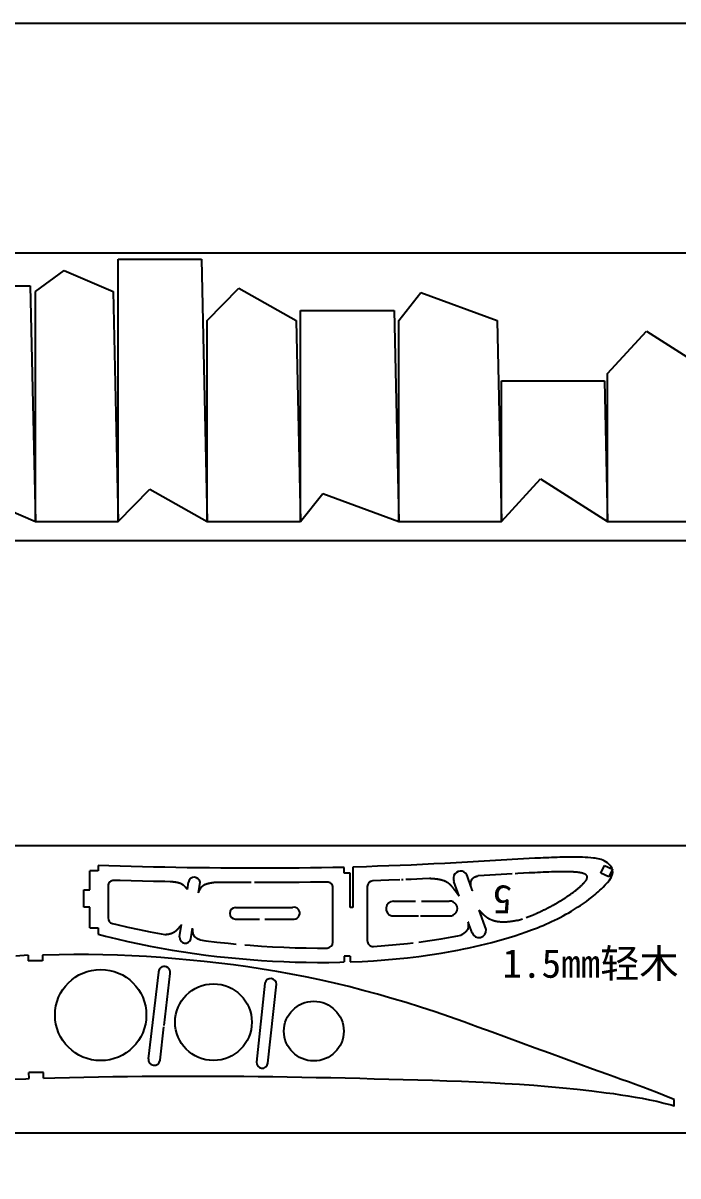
# Model space of a CAD drawing. Header units: inches. Extents: x 2105 to 3676, y -593 to 929.
# Drawn here: x 2923.9 to 3151.8, y 527.5 to 929 of the extents above; entities that cross this region are included whole.
import ezdxf

# ---------------------------------------------------------------- set-up
doc = ezdxf.new("R2010")
doc.units = ezdxf.units.IN
doc.header["$MEASUREMENT"] = 0
doc.layers.add('7', color=7, linetype='Continuous')
doc.layers.add('LAYER01', color=7, linetype='Continuous')
doc.styles.get("Standard").update_dxf_attribs({"font": 'arial.ttf'})
doc.styles.add('样式_4', font='txt', dxfattribs={"height": 10})

msp = doc.modelspace()

# ---------------------------------------------------------------- linework, layer by layer
at = {"color": 7}
for p, q in [((3173.94, 848.88), (2173.97, 848.88)), ((2173.94, 748.88), (3173.94, 748.88)), ((3160.59, 642.51), (2160.62, 642.51)), ((2950.1, 635.64), (2950.1, 633.74)), ((3035.71, 632.99), (3035.71, 634.99)), ((3038.71, 635.03), (3038.71, 621.03)), ((3125.02, 632.95), (3126.32, 635.66)), ((3126.32, 635.66), (3129.02, 634.36)), ((2947.1, 627.12), (2947.1, 633.74)), ((2950.1, 633.74), (2947.1, 633.74)), ((3037.71, 632.99), (3035.71, 632.99)), ((3037.71, 621.03), (3037.71, 632.99)), ((3079.89, 628.1), (3078.59, 631.79)), ((3127.73, 631.66), (3125.02, 632.95)), ((3129.02, 634.36), (3127.73, 631.66)), ((2945.1, 621.12), (2945.1, 627.12)), ((2945.1, 627.12), (2947.1, 627.12)), ((2981.09, 627.34), (2981.5, 629.88)), ((2984.92, 626.08), (2985.53, 629.82)), ((3075.71, 624.93), (3073.88, 630.13)), ((3052.8, 623.22), (3060.55, 623.22)), ((3062.53, 623.22), (3072.27, 623.23)), ((2947.1, 621.12), (2945.1, 621.12)), ((2947.1, 613.95), (2947.1, 621.12)), ((2997.8, 621.04), (3017.66, 621.06)), ((3038.71, 621.03), (3037.71, 621.03)), ((3085.08, 613.36), (3082.71, 620.09)), ((2978.38, 610.75), (2979.08, 615.05)), ((2997.85, 616.95), (3006.25, 616.96)), ((3008.06, 616.96), (3018.27, 616.97)), ((3052.25, 618.09), (3061.58, 618.1)), ((3062.26, 618.1), (3072.28, 618.11)), ((3080.19, 612.21), (3078.87, 615.96)), ((2947.1, 613.95), (2950.1, 613.95)), ((2950.1, 613.95), (2950.1, 611.69)), ((2982.32, 610.16), (2982.93, 613.86)), ((2930.7, 602.43), (2925.7, 602.4)), ((3037.71, 604.04), (3035.71, 604.04)), ((3035.71, 604.04), (3035.71, 602.04)), ((3037.71, 604.04), (3037.71, 602.04)), ((2930.97, 563.54), (2925.97, 563.5)), ((2925.98, 561.44), (2925.97, 563.5)), ((2930.98, 561.58), (2930.97, 563.54)), ((2160.59, 542.51), (3160.59, 542.51))]:
    msp.add_line(p, q, dxfattribs=at)
for p, q in [((2957.07, 846.79), (2985.98, 846.79)), ((2901.12, 837.57), (2926.37, 837.57)), ((3020.52, 828.91), (3053.06, 828.91)), ((3090.44, 804.5), (3126.22, 804.5)), ((2928.2, 755.51), (2957.07, 755.51)), ((2988.02, 755.51), (3020.52, 755.51)), ((3054.7, 755.51), (3090.44, 755.51)), ((3127.31, 755.51), (3165.32, 755.51))]:
    msp.add_line(p, q)
at = {"color": 3}
msp.add_lwpolyline([(2104.77, 929.05), (3675.61, 929.05), (3675.61, -588.86), (2104.77, -592.65)], close=True, dxfattribs=at)
at = {"color": 7}
for points in [[(2972.99, 579.98), (2975.08, 598.01, 1.103481), (2971.02, 598.53), (2967.51, 568.33)], [(3009.12, 566.81), (3012.09, 594.3, 0.901358), (3008.11, 594.69), (3005.14, 567.19, 1), (3009.12, 566.84)], [(2967.52, 568.37, 1), (2971.58, 567.81), (2972.93, 579.47)]]:
    msp.add_lwpolyline(points, format="xyb", dxfattribs=at)
for points in [[(3075.71, 624.93, 0), (3075.67, 624.99, 0), (3075.63, 625.04, 0), (3075.6, 625.09, 0), (3075.56, 625.15, 0), (3075.52, 625.2, 0), (3075.48, 625.26, 0), (3075.44, 625.31, 0), (3075.41, 625.36, 0), (3075.37, 625.42, 0), (3075.33, 625.47, 0), (3075.29, 625.53, 0), (3075.25, 625.58, 0), (3075.22, 625.63, 0), (3075.18, 625.69, 0), (3075.14, 625.74, 0), (3075.1, 625.8, 0), (3075.06, 625.85, 0), (3075.02, 625.91, 0), (3074.99, 625.96, 0), (3074.95, 626.01, 0), (3074.91, 626.07, 0), (3074.87, 626.12, 0), (3074.83, 626.18, 0), (3074.79, 626.23, 0), (3074.75, 626.28, 0), (3074.71, 626.34, 0), (3074.67, 626.39, 0), (3074.64, 626.45, 0), (3074.6, 626.5, 0), (3074.56, 626.56, 0), (3074.52, 626.61, 0), (3074.48, 626.66, 0), (3074.44, 626.72, 0), (3074.4, 626.77, 0), (3074.36, 626.83, 0), (3074.32, 626.88, 0), (3074.28, 626.94, 0), (3074.24, 626.99, 0), (3074.2, 627.05, 0), (3074.16, 627.1, 0), (3074.12, 627.15, 0), (3074.08, 627.21, 0), (3074.04, 627.26, 0), (3074, 627.32, 0), (3073.96, 627.37, 0), (3073.91, 627.43, 0), (3073.87, 627.48, 0), (3073.83, 627.53, 0), (3073.79, 627.59, 0), (3073.75, 627.64, 0), (3073.71, 627.69, 0), (3073.66, 627.75, 0), (3073.62, 627.8, 0), (3073.58, 627.85, 0), (3073.54, 627.91, 0), (3073.49, 627.96, 0), (3073.45, 628.01, 0), (3073.41, 628.06, 0), (3073.36, 628.11, 0), (3073.32, 628.16, 0), (3073.28, 628.22, 0), (3073.23, 628.27, 0), (3073.19, 628.32, 0), (3073.14, 628.37, 0), (3073.1, 628.42, 0), (3073.05, 628.47, 0), (3073.01, 628.52, 0), (3072.96, 628.56, 0), (3072.91, 628.61, 0), (3072.87, 628.66, 0), (3072.82, 628.71, 0), (3072.78, 628.76, 0), (3072.73, 628.8, 0), (3072.68, 628.85, 0), (3072.63, 628.89, 0), (3072.59, 628.94, 0), (3072.54, 628.99, 0), (3072.49, 629.03, 0), (3072.44, 629.07, 0), (3072.39, 629.12, 0), (3072.34, 629.16, 0), (3072.29, 629.2, 0), (3072.24, 629.24, 0), (3072.19, 629.29, 0), (3072.14, 629.33, 0), (3072.09, 629.37, 0), (3072.04, 629.41, 0), (3071.99, 629.45, 0), (3071.94, 629.48, 0), (3071.88, 629.52, 0), (3071.83, 629.56, 0), (3071.78, 629.59, 0), (3071.73, 629.63, 0), (3071.67, 629.67, 0), (3071.62, 629.7, 0), (3071.56, 629.73, 0), (3071.51, 629.77, 0), (3071.45, 629.8, 0), (3071.4, 629.83, 0), (3071.34, 629.86, 0), (3071.29, 629.9, 0), (3071.23, 629.93, 0), (3071.17, 629.96, 0), (3071.12, 629.98, 0), (3071.06, 630.01, 0), (3071, 630.04, 0), (3070.94, 630.07, 0), (3070.88, 630.1, 0), (3070.83, 630.12, 0), (3070.77, 630.15, 0), (3070.71, 630.17, 0), (3070.65, 630.2, 0), (3070.59, 630.22, 0), (3070.53, 630.25, 0), (3070.47, 630.27, 0), (3070.41, 630.29, 0), (3070.35, 630.32, 0), (3070.29, 630.34, 0), (3070.23, 630.36, 0), (3070.16, 630.38, 0), (3070.1, 630.4, 0), (3070.04, 630.42, 0), (3069.98, 630.44, 0), (3069.92, 630.46, 0), (3069.85, 630.48, 0), (3069.79, 630.5, 0), (3069.73, 630.52, 0), (3069.66, 630.53, 0), (3069.6, 630.55, 0), (3069.53, 630.57, 0), (3069.47, 630.58, 0), (3069.41, 630.6, 0), (3069.34, 630.62, 0), (3069.28, 630.63, 0), (3069.21, 630.65, 0), (3069.15, 630.66, 0), (3069.08, 630.68, 0), (3069.02, 630.69, 0), (3068.95, 630.7, 0), (3068.88, 630.72, 0), (3068.82, 630.73, 0), (3068.75, 630.74, 0), (3068.69, 630.75, 0), (3068.62, 630.77, 0), (3068.55, 630.78, 0), (3068.49, 630.79, 0), (3068.42, 630.8, 0), (3068.35, 630.81, 0), (3068.28, 630.82, 0), (3068.22, 630.83, 0), (3068.15, 630.84, 0), (3068.08, 630.85, 0), (3068.01, 630.86, 0), (3067.94, 630.87, 0), (3067.88, 630.88, 0), (3067.81, 630.89, 0), (3067.74, 630.9, 0), (3067.67, 630.9, 0), (3067.6, 630.91, 0), (3067.53, 630.92, 0), (3067.46, 630.93, 0), (3067.39, 630.93, 0), (3067.33, 630.94, 0), (3067.26, 630.95, 0), (3067.19, 630.96, 0), (3067.12, 630.96, 0), (3067.05, 630.97, 0), (3066.98, 630.98, 0), (3066.91, 630.98, 0), (3066.84, 630.99, 0), (3066.77, 630.99, 0), (3066.7, 631, 0), (3066.63, 631.01, 0), (3066.56, 631.01, 0), (3066.49, 631.02, 0), (3066.42, 631.02, 0), (3066.35, 631.03, 0), (3066.28, 631.03, 0), (3066.21, 631.04, 0), (3066.14, 631.04, 0), (3066.07, 631.05, 0), (3066, 631.05, 0), (3065.93, 631.06, 0), (3065.85, 631.06, 0), (3065.78, 631.07, 0), (3065.71, 631.07, 0), (3065.64, 631.08, 0), (3065.57, 631.08, 0), (3065.5, 631.09, 0), (3065.43, 631.09, 0), (3065.36, 631.1, 0)], [(3080.35, 626.79, 0), (3080.34, 626.83, 0), (3080.33, 626.86, 0), (3080.31, 626.89, 0), (3080.3, 626.92, 0), (3080.29, 626.96, 0), (3080.27, 626.99, 0), (3080.26, 627.02, 0), (3080.25, 627.06, 0), (3080.24, 627.09, 0), (3080.22, 627.12, 0), (3080.21, 627.16, 0), (3080.2, 627.19, 0), (3080.19, 627.22, 0), (3080.17, 627.26, 0), (3080.16, 627.29, 0), (3080.15, 627.32, 0), (3080.14, 627.36, 0), (3080.12, 627.39, 0), (3080.11, 627.42, 0), (3080.1, 627.46, 0), (3080.09, 627.49, 0), (3080.08, 627.52, 0), (3080.06, 627.56, 0), (3080.05, 627.59, 0), (3080.04, 627.62, 0), (3080.03, 627.66, 0), (3080.02, 627.69, 0), (3080.01, 627.72, 0), (3080, 627.76, 0), (3079.99, 627.79, 0), (3079.97, 627.82, 0), (3079.96, 627.86, 0), (3079.95, 627.89, 0), (3079.94, 627.92, 0), (3079.93, 627.96, 0), (3079.92, 627.99, 0), (3079.91, 628.02, 0), (3079.9, 628.06, 0), (3079.89, 628.09, 0), (3079.89, 628.12, 0), (3079.88, 628.16, 0), (3079.87, 628.19, 0), (3079.86, 628.22, 0), (3079.85, 628.26, 0), (3079.84, 628.29, 0), (3079.83, 628.32, 0), (3079.83, 628.36, 0), (3079.82, 628.39, 0), (3079.81, 628.42, 0), (3079.8, 628.46, 0), (3079.8, 628.49, 0), (3079.79, 628.52, 0), (3079.78, 628.56, 0), (3079.78, 628.59, 0), (3079.77, 628.62, 0), (3079.77, 628.66, 0), (3079.76, 628.69, 0), (3079.76, 628.73, 0), (3079.75, 628.76, 0), (3079.75, 628.79, 0), (3079.74, 628.83, 0), (3079.74, 628.86, 0), (3079.73, 628.89, 0), (3079.73, 628.93, 0), (3079.73, 628.96, 0), (3079.72, 628.99, 0), (3079.72, 629.03, 0), (3079.72, 629.06, 0), (3079.72, 629.1, 0), (3079.72, 629.13, 0), (3079.72, 629.16, 0), (3079.71, 629.2, 0), (3079.71, 629.23, 0), (3079.71, 629.27, 0), (3079.71, 629.3, 0), (3079.71, 629.33, 0), (3079.72, 629.37, 0), (3079.72, 629.4, 0), (3079.72, 629.44, 0), (3079.72, 629.47, 0), (3079.72, 629.5, 0), (3079.72, 629.54, 0), (3079.73, 629.57, 0), (3079.73, 629.61, 0), (3079.74, 629.64, 0), (3079.74, 629.67, 0), (3079.74, 629.71, 0), (3079.75, 629.74, 0), (3079.76, 629.78, 0), (3079.76, 629.81, 0), (3079.77, 629.84, 0), (3079.77, 629.88, 0), (3079.78, 629.91, 0), (3079.79, 629.95, 0), (3079.8, 629.98, 0), (3079.81, 630.02, 0), (3079.81, 630.05, 0), (3079.82, 630.08, 0), (3079.83, 630.12, 0), (3079.84, 630.15, 0), (3079.85, 630.19, 0), (3079.86, 630.22, 0), (3079.88, 630.25, 0), (3079.89, 630.29, 0), (3079.9, 630.32, 0), (3079.91, 630.35, 0), (3079.93, 630.39, 0), (3079.94, 630.42, 0), (3079.95, 630.45, 0), (3079.97, 630.48, 0), (3079.98, 630.52, 0), (3080, 630.55, 0), (3080.01, 630.58, 0), (3080.03, 630.61, 0), (3080.04, 630.64, 0), (3080.06, 630.68, 0), (3080.08, 630.71, 0), (3080.09, 630.74, 0), (3080.11, 630.77, 0), (3080.13, 630.8, 0), (3080.15, 630.83, 0), (3080.17, 630.86, 0), (3080.18, 630.89, 0), (3080.2, 630.92, 0), (3080.22, 630.94, 0), (3080.24, 630.97, 0), (3080.26, 631, 0), (3080.28, 631.03, 0), (3080.31, 631.06, 0), (3080.33, 631.08, 0), (3080.35, 631.11, 0), (3080.37, 631.13, 0), (3080.39, 631.16, 0), (3080.42, 631.19, 0), (3080.44, 631.21, 0), (3080.47, 631.23, 0), (3080.49, 631.26, 0), (3080.51, 631.28, 0), (3080.54, 631.3, 0), (3080.56, 631.33, 0), (3080.59, 631.35, 0), (3080.62, 631.37, 0), (3080.64, 631.39, 0), (3080.67, 631.41, 0), (3080.69, 631.43, 0), (3080.72, 631.45, 0), (3080.75, 631.47, 0), (3080.78, 631.49, 0), (3080.81, 631.51, 0), (3080.83, 631.52, 0), (3080.86, 631.54, 0), (3080.89, 631.56, 0), (3080.92, 631.57, 0), (3080.95, 631.59, 0), (3080.98, 631.61, 0), (3081.01, 631.62, 0), (3081.04, 631.64, 0), (3081.07, 631.65, 0), (3081.1, 631.66, 0), (3081.13, 631.68, 0), (3081.17, 631.69, 0), (3081.2, 631.7, 0), (3081.23, 631.72, 0), (3081.26, 631.73, 0), (3081.29, 631.74, 0), (3081.32, 631.75, 0), (3081.36, 631.77, 0), (3081.39, 631.78, 0), (3081.42, 631.79, 0), (3081.46, 631.8, 0), (3081.49, 631.81, 0), (3081.52, 631.82, 0), (3081.55, 631.83, 0), (3081.59, 631.84, 0), (3081.62, 631.85, 0), (3081.66, 631.86, 0), (3081.69, 631.87, 0), (3081.72, 631.88, 0), (3081.76, 631.89, 0), (3081.79, 631.9, 0), (3081.83, 631.91, 0), (3081.86, 631.92, 0), (3081.89, 631.93, 0), (3081.93, 631.94, 0), (3081.96, 631.95, 0), (3082, 631.95, 0), (3082.03, 631.96, 0), (3082.07, 631.97, 0), (3082.1, 631.98, 0), (3082.14, 631.99, 0), (3082.17, 632, 0)], [(3100.91, 618.21, 0), (3101.06, 618.28, 0), (3101.21, 618.35, 0), (3101.36, 618.41, 0), (3101.5, 618.48, 0), (3101.65, 618.55, 0), (3101.8, 618.61, 0), (3101.95, 618.68, 0), (3102.1, 618.75, 0), (3102.24, 618.81, 0), (3102.39, 618.88, 0), (3102.54, 618.95, 0), (3102.69, 619.02, 0), (3102.84, 619.08, 0), (3102.99, 619.15, 0), (3103.14, 619.22, 0), (3103.29, 619.29, 0), (3103.44, 619.36, 0), (3103.59, 619.43, 0), (3103.74, 619.5, 0), (3103.89, 619.57, 0), (3104.04, 619.64, 0), (3104.19, 619.71, 0), (3104.34, 619.78, 0), (3104.49, 619.86, 0), (3104.64, 619.93, 0), (3104.8, 620, 0), (3104.95, 620.07, 0), (3105.1, 620.15, 0), (3105.26, 620.22, 0), (3105.41, 620.3, 0), (3105.56, 620.38, 0), (3105.72, 620.45, 0), (3105.88, 620.53, 0), (3106.03, 620.61, 0), (3106.19, 620.69, 0), (3106.34, 620.77, 0), (3106.5, 620.85, 0), (3106.66, 620.93, 0), (3106.82, 621.01, 0), (3106.98, 621.09, 0), (3107.14, 621.18, 0), (3107.3, 621.26, 0), (3107.46, 621.35, 0), (3107.62, 621.43, 0), (3107.78, 621.52, 0), (3107.94, 621.61, 0), (3108.11, 621.7, 0), (3108.27, 621.79, 0), (3108.43, 621.88, 0), (3108.6, 621.97, 0), (3108.76, 622.07, 0), (3108.93, 622.16, 0), (3109.1, 622.26, 0), (3109.27, 622.35, 0), (3109.44, 622.45, 0), (3109.61, 622.55, 0), (3109.78, 622.65, 0), (3109.95, 622.75, 0), (3110.12, 622.85, 0), (3110.29, 622.96, 0), (3110.47, 623.06, 0), (3110.64, 623.17, 0), (3110.82, 623.27, 0), (3110.99, 623.38, 0), (3111.17, 623.49, 0), (3111.35, 623.61, 0), (3111.53, 623.72, 0), (3111.71, 623.83, 0), (3111.89, 623.95, 0), (3112.07, 624.07, 0), (3112.26, 624.18, 0), (3112.44, 624.31, 0), (3112.62, 624.43, 0), (3112.81, 624.55, 0), (3113, 624.68, 0), (3113.19, 624.8, 0), (3113.38, 624.93, 0), (3113.57, 625.06, 0), (3113.76, 625.19, 0), (3113.95, 625.32, 0), (3114.14, 625.45, 0), (3114.33, 625.59, 0), (3114.52, 625.72, 0), (3114.71, 625.86, 0), (3114.9, 626, 0), (3115.09, 626.14, 0), (3115.28, 626.27, 0), (3115.47, 626.41, 0), (3115.66, 626.55, 0), (3115.84, 626.69, 0), (3116.02, 626.83, 0), (3116.21, 626.97, 0), (3116.39, 627.11, 0), (3116.57, 627.26, 0), (3116.74, 627.4, 0), (3116.92, 627.54, 0), (3117.09, 627.68, 0), (3117.26, 627.82, 0), (3117.42, 627.96, 0), (3117.59, 628.1, 0), (3117.75, 628.24, 0), (3117.9, 628.38, 0), (3118.06, 628.51, 0), (3118.21, 628.65, 0), (3118.35, 628.79, 0), (3118.49, 628.93, 0), (3118.63, 629.06, 0), (3118.76, 629.19, 0), (3118.89, 629.33, 0), (3119.02, 629.46, 0), (3119.14, 629.59, 0), (3119.25, 629.72, 0), (3119.36, 629.85, 0), (3119.46, 629.97, 0), (3119.56, 630.1, 0), (3119.65, 630.22, 0), (3119.74, 630.34, 0), (3119.82, 630.46, 0), (3119.89, 630.58, 0), (3119.96, 630.69, 0), (3120.02, 630.8, 0), (3120.08, 630.91, 0), (3120.13, 631.02, 0), (3120.17, 631.13, 0), (3120.2, 631.23, 0), (3120.23, 631.33, 0), (3120.25, 631.43, 0), (3120.26, 631.53, 0), (3120.26, 631.62, 0), (3120.25, 631.71, 0), (3120.24, 631.8, 0), (3120.22, 631.89, 0), (3120.19, 631.97, 0), (3120.15, 632.05, 0), (3120.11, 632.12, 0), (3120.05, 632.2, 0), (3119.99, 632.27, 0), (3119.93, 632.34, 0), (3119.85, 632.4, 0), (3119.77, 632.46, 0), (3119.68, 632.53, 0), (3119.58, 632.58, 0), (3119.48, 632.64, 0), (3119.37, 632.69, 0), (3119.25, 632.74, 0), (3119.13, 632.79, 0), (3119, 632.84, 0), (3118.87, 632.88, 0), (3118.73, 632.93, 0), (3118.58, 632.97, 0), (3118.43, 633.01, 0), (3118.27, 633.04, 0), (3118.11, 633.08, 0), (3117.94, 633.11, 0), (3117.77, 633.14, 0), (3117.59, 633.17, 0), (3117.41, 633.2, 0), (3117.22, 633.22, 0), (3117.03, 633.25, 0), (3116.83, 633.27, 0), (3116.63, 633.29, 0), (3116.43, 633.31, 0), (3116.22, 633.33, 0), (3116.01, 633.35, 0), (3115.79, 633.36, 0), (3115.57, 633.38, 0), (3115.35, 633.39, 0), (3115.12, 633.4, 0), (3114.89, 633.41, 0), (3114.66, 633.42, 0), (3114.43, 633.43, 0), (3114.19, 633.44, 0), (3113.95, 633.45, 0), (3113.7, 633.45, 0), (3113.46, 633.46, 0), (3113.21, 633.46, 0), (3112.96, 633.46, 0), (3112.71, 633.47, 0), (3112.45, 633.47, 0), (3112.2, 633.47, 0), (3111.94, 633.47, 0), (3111.68, 633.47, 0), (3111.42, 633.47, 0), (3111.16, 633.47, 0), (3110.9, 633.47, 0), (3110.64, 633.47, 0), (3110.38, 633.47, 0), (3110.11, 633.47, 0), (3109.85, 633.47, 0), (3109.59, 633.47, 0), (3109.32, 633.47, 0)], [(2981.09, 627.34, 0), (2981.06, 627.37, 0), (2981.04, 627.41, 0), (2981.01, 627.44, 0), (2980.98, 627.47, 0), (2980.95, 627.51, 0), (2980.93, 627.54, 0), (2980.9, 627.57, 0), (2980.87, 627.61, 0), (2980.84, 627.64, 0), (2980.82, 627.67, 0), (2980.79, 627.7, 0), (2980.76, 627.74, 0), (2980.73, 627.77, 0), (2980.71, 627.8, 0), (2980.68, 627.83, 0), (2980.65, 627.87, 0), (2980.62, 627.9, 0), (2980.59, 627.93, 0), (2980.57, 627.96, 0), (2980.54, 628, 0), (2980.51, 628.03, 0), (2980.48, 628.06, 0), (2980.45, 628.09, 0), (2980.42, 628.12, 0), (2980.39, 628.15, 0), (2980.37, 628.18, 0), (2980.34, 628.21, 0), (2980.31, 628.24, 0), (2980.28, 628.27, 0), (2980.25, 628.3, 0), (2980.22, 628.33, 0), (2980.19, 628.36, 0), (2980.16, 628.39, 0), (2980.13, 628.42, 0), (2980.1, 628.45, 0), (2980.07, 628.48, 0), (2980.04, 628.51, 0), (2980.01, 628.54, 0), (2979.98, 628.56, 0), (2979.95, 628.59, 0), (2979.92, 628.62, 0), (2979.89, 628.64, 0), (2979.85, 628.67, 0), (2979.82, 628.7, 0), (2979.79, 628.72, 0), (2979.76, 628.75, 0), (2979.73, 628.77, 0), (2979.69, 628.8, 0), (2979.66, 628.82, 0), (2979.63, 628.85, 0), (2979.6, 628.87, 0), (2979.56, 628.89, 0), (2979.53, 628.92, 0), (2979.5, 628.94, 0), (2979.46, 628.96, 0), (2979.43, 628.98, 0), (2979.39, 629.01, 0), (2979.36, 629.03, 0), (2979.32, 629.05, 0), (2979.29, 629.07, 0), (2979.25, 629.09, 0), (2979.22, 629.11, 0), (2979.18, 629.13, 0), (2979.15, 629.15, 0), (2979.11, 629.17, 0), (2979.08, 629.19, 0), (2979.04, 629.2, 0), (2979, 629.22, 0), (2978.97, 629.24, 0), (2978.93, 629.26, 0), (2978.89, 629.27, 0), (2978.86, 629.29, 0), (2978.82, 629.31, 0), (2978.78, 629.32, 0), (2978.74, 629.34, 0), (2978.71, 629.35, 0), (2978.67, 629.37, 0), (2978.63, 629.38, 0), (2978.59, 629.4, 0), (2978.55, 629.41, 0), (2978.52, 629.43, 0), (2978.48, 629.44, 0), (2978.44, 629.46, 0), (2978.4, 629.47, 0), (2978.36, 629.48, 0), (2978.32, 629.5, 0), (2978.28, 629.51, 0), (2978.24, 629.52, 0), (2978.2, 629.53, 0), (2978.16, 629.54, 0), (2978.12, 629.56, 0), (2978.08, 629.57, 0), (2978.04, 629.58, 0), (2978, 629.59, 0), (2977.96, 629.6, 0), (2977.92, 629.61, 0), (2977.88, 629.62, 0), (2977.84, 629.63, 0), (2977.8, 629.64, 0), (2977.76, 629.65, 0), (2977.72, 629.66, 0), (2977.67, 629.67, 0), (2977.63, 629.68, 0), (2977.59, 629.69, 0), (2977.55, 629.7, 0), (2977.51, 629.71, 0), (2977.47, 629.71, 0), (2977.42, 629.72, 0), (2977.38, 629.73, 0), (2977.34, 629.74, 0), (2977.3, 629.75, 0), (2977.26, 629.75, 0), (2977.21, 629.76, 0), (2977.17, 629.77, 0), (2977.13, 629.78, 0), (2977.09, 629.78, 0), (2977.04, 629.79, 0), (2977, 629.8, 0), (2976.96, 629.8, 0), (2976.91, 629.81, 0), (2976.87, 629.82, 0), (2976.83, 629.82, 0), (2976.78, 629.83, 0), (2976.74, 629.83, 0), (2976.7, 629.84, 0), (2976.65, 629.85, 0), (2976.61, 629.85, 0), (2976.57, 629.86, 0), (2976.52, 629.86, 0), (2976.48, 629.87, 0), (2976.44, 629.87, 0), (2976.39, 629.88, 0), (2976.35, 629.88, 0), (2976.3, 629.89, 0), (2976.26, 629.89, 0), (2976.22, 629.9, 0), (2976.17, 629.9, 0), (2976.13, 629.91, 0), (2976.08, 629.91, 0), (2976.04, 629.91, 0), (2975.99, 629.92, 0), (2975.95, 629.92, 0), (2975.91, 629.93, 0), (2975.86, 629.93, 0), (2975.82, 629.93, 0), (2975.77, 629.94, 0), (2975.73, 629.94, 0), (2975.68, 629.95, 0), (2975.64, 629.95, 0), (2975.59, 629.95, 0), (2975.55, 629.96, 0), (2975.51, 629.96, 0), (2975.46, 629.97, 0), (2975.42, 629.97, 0), (2975.37, 629.97, 0), (2975.33, 629.98, 0), (2975.28, 629.98, 0), (2975.24, 629.99, 0), (2975.19, 629.99, 0)], [(2984.93, 626.08, 0), (2984.94, 626.12, 0), (2984.96, 626.16, 0), (2984.98, 626.2, 0), (2985, 626.25, 0), (2985.02, 626.29, 0), (2985.03, 626.33, 0), (2985.05, 626.37, 0), (2985.07, 626.41, 0), (2985.09, 626.46, 0), (2985.11, 626.5, 0), (2985.12, 626.54, 0), (2985.14, 626.58, 0), (2985.16, 626.62, 0), (2985.18, 626.66, 0), (2985.2, 626.7, 0), (2985.22, 626.75, 0), (2985.24, 626.79, 0), (2985.25, 626.83, 0), (2985.27, 626.87, 0), (2985.29, 626.91, 0), (2985.31, 626.95, 0), (2985.33, 626.99, 0), (2985.35, 627.03, 0), (2985.37, 627.07, 0), (2985.39, 627.11, 0), (2985.41, 627.15, 0), (2985.43, 627.19, 0), (2985.45, 627.23, 0), (2985.47, 627.27, 0), (2985.49, 627.31, 0), (2985.51, 627.35, 0), (2985.53, 627.38, 0), (2985.55, 627.42, 0), (2985.57, 627.46, 0), (2985.6, 627.5, 0), (2985.62, 627.54, 0), (2985.64, 627.57, 0), (2985.66, 627.61, 0), (2985.68, 627.65, 0), (2985.71, 627.68, 0), (2985.73, 627.72, 0), (2985.75, 627.76, 0), (2985.78, 627.79, 0), (2985.8, 627.83, 0), (2985.82, 627.86, 0), (2985.85, 627.9, 0), (2985.87, 627.93, 0), (2985.9, 627.96, 0), (2985.92, 628, 0), (2985.95, 628.03, 0), (2985.97, 628.06, 0), (2986, 628.1, 0), (2986.02, 628.13, 0), (2986.05, 628.16, 0), (2986.08, 628.19, 0), (2986.1, 628.22, 0), (2986.13, 628.25, 0), (2986.16, 628.28, 0), (2986.19, 628.31, 0), (2986.22, 628.34, 0), (2986.24, 628.37, 0), (2986.27, 628.4, 0), (2986.3, 628.43, 0), (2986.33, 628.45, 0), (2986.36, 628.48, 0), (2986.39, 628.51, 0), (2986.43, 628.54, 0), (2986.46, 628.56, 0), (2986.49, 628.59, 0), (2986.52, 628.61, 0), (2986.55, 628.64, 0), (2986.59, 628.66, 0), (2986.62, 628.68, 0), (2986.65, 628.71, 0), (2986.69, 628.73, 0), (2986.72, 628.75, 0), (2986.75, 628.78, 0), (2986.79, 628.8, 0), (2986.82, 628.82, 0), (2986.86, 628.84, 0), (2986.89, 628.86, 0), (2986.93, 628.88, 0), (2986.97, 628.9, 0), (2987, 628.92, 0), (2987.04, 628.94, 0), (2987.08, 628.96, 0), (2987.11, 628.98, 0), (2987.15, 629, 0), (2987.19, 629.02, 0), (2987.23, 629.03, 0), (2987.26, 629.05, 0), (2987.3, 629.07, 0), (2987.34, 629.09, 0), (2987.38, 629.1, 0), (2987.42, 629.12, 0), (2987.46, 629.13, 0), (2987.5, 629.15, 0), (2987.54, 629.17, 0), (2987.58, 629.18, 0), (2987.62, 629.2, 0), (2987.66, 629.21, 0), (2987.7, 629.23, 0), (2987.74, 629.24, 0), (2987.78, 629.25, 0), (2987.82, 629.27, 0), (2987.87, 629.28, 0), (2987.91, 629.29, 0), (2987.95, 629.31, 0), (2987.99, 629.32, 0), (2988.03, 629.33, 0), (2988.08, 629.34, 0), (2988.12, 629.36, 0), (2988.16, 629.37, 0), (2988.21, 629.38, 0), (2988.25, 629.39, 0), (2988.29, 629.4, 0), (2988.34, 629.41, 0), (2988.38, 629.42, 0), (2988.42, 629.43, 0), (2988.47, 629.45, 0), (2988.51, 629.46, 0), (2988.56, 629.47, 0), (2988.6, 629.48, 0), (2988.64, 629.49, 0), (2988.69, 629.5, 0), (2988.73, 629.5, 0), (2988.78, 629.51, 0), (2988.82, 629.52, 0), (2988.87, 629.53, 0), (2988.92, 629.54, 0), (2988.96, 629.55, 0), (2989.01, 629.56, 0), (2989.05, 629.57, 0), (2989.1, 629.58, 0), (2989.14, 629.58, 0), (2989.19, 629.59, 0), (2989.24, 629.6, 0), (2989.28, 629.61, 0), (2989.33, 629.62, 0), (2989.37, 629.62, 0), (2989.42, 629.63, 0), (2989.47, 629.64, 0), (2989.51, 629.65, 0), (2989.56, 629.66, 0), (2989.61, 629.66, 0), (2989.65, 629.67, 0), (2989.7, 629.68, 0), (2989.75, 629.68, 0), (2989.79, 629.69, 0), (2989.84, 629.7, 0), (2989.89, 629.71, 0), (2989.93, 629.71, 0), (2989.98, 629.72, 0), (2990.03, 629.73, 0), (2990.07, 629.73, 0), (2990.12, 629.74, 0), (2990.17, 629.75, 0), (2990.21, 629.76, 0), (2990.26, 629.76, 0)], [(3096.02, 616.51, 0), (3095.95, 616.49, 0), (3095.87, 616.48, 0), (3095.8, 616.46, 0), (3095.72, 616.45, 0), (3095.65, 616.44, 0), (3095.57, 616.42, 0), (3095.5, 616.41, 0), (3095.42, 616.4, 0), (3095.35, 616.38, 0), (3095.27, 616.37, 0), (3095.2, 616.35, 0), (3095.12, 616.34, 0), (3095.04, 616.33, 0), (3094.97, 616.31, 0), (3094.89, 616.3, 0), (3094.82, 616.29, 0), (3094.74, 616.27, 0), (3094.67, 616.26, 0), (3094.59, 616.25, 0), (3094.52, 616.24, 0), (3094.44, 616.22, 0), (3094.37, 616.21, 0), (3094.29, 616.2, 0), (3094.22, 616.19, 0), (3094.14, 616.18, 0), (3094.06, 616.16, 0), (3093.99, 616.15, 0), (3093.91, 616.14, 0), (3093.84, 616.13, 0), (3093.76, 616.12, 0), (3093.69, 616.11, 0), (3093.61, 616.1, 0), (3093.53, 616.09, 0), (3093.46, 616.08, 0), (3093.38, 616.07, 0), (3093.31, 616.06, 0), (3093.23, 616.05, 0), (3093.15, 616.04, 0), (3093.08, 616.03, 0), (3093, 616.02, 0), (3092.93, 616.01, 0), (3092.85, 616, 0), (3092.77, 616, 0), (3092.7, 615.99, 0), (3092.62, 615.98, 0), (3092.54, 615.97, 0), (3092.47, 615.97, 0), (3092.39, 615.96, 0), (3092.31, 615.95, 0), (3092.24, 615.95, 0), (3092.16, 615.94, 0), (3092.08, 615.94, 0), (3092.01, 615.93, 0), (3091.93, 615.93, 0), (3091.85, 615.93, 0), (3091.78, 615.92, 0), (3091.7, 615.92, 0), (3091.62, 615.92, 0), (3091.54, 615.91, 0), (3091.47, 615.91, 0), (3091.39, 615.91, 0), (3091.31, 615.91, 0), (3091.23, 615.91, 0), (3091.16, 615.91, 0), (3091.08, 615.91, 0), (3091, 615.91, 0), (3090.92, 615.91, 0), (3090.85, 615.91, 0), (3090.77, 615.91, 0), (3090.69, 615.92, 0), (3090.61, 615.92, 0), (3090.53, 615.92, 0), (3090.46, 615.92, 0), (3090.38, 615.93, 0), (3090.3, 615.93, 0), (3090.22, 615.94, 0), (3090.14, 615.94, 0), (3090.06, 615.95, 0), (3089.99, 615.96, 0), (3089.91, 615.96, 0), (3089.83, 615.97, 0), (3089.75, 615.98, 0), (3089.67, 615.99, 0), (3089.6, 616, 0), (3089.52, 616.01, 0), (3089.44, 616.02, 0), (3089.36, 616.03, 0), (3089.28, 616.04, 0), (3089.21, 616.05, 0), (3089.13, 616.06, 0), (3089.05, 616.07, 0), (3088.97, 616.09, 0), (3088.9, 616.1, 0), (3088.82, 616.11, 0), (3088.74, 616.13, 0), (3088.67, 616.14, 0), (3088.59, 616.16, 0), (3088.51, 616.18, 0), (3088.44, 616.19, 0), (3088.36, 616.21, 0), (3088.28, 616.23, 0), (3088.21, 616.25, 0), (3088.13, 616.27, 0), (3088.06, 616.29, 0), (3087.98, 616.31, 0), (3087.91, 616.33, 0), (3087.83, 616.35, 0), (3087.76, 616.37, 0), (3087.68, 616.39, 0), (3087.61, 616.41, 0), (3087.54, 616.44, 0), (3087.46, 616.46, 0), (3087.39, 616.49, 0), (3087.32, 616.51, 0), (3087.24, 616.54, 0), (3087.17, 616.56, 0), (3087.1, 616.59, 0), (3087.03, 616.62, 0), (3086.96, 616.65, 0), (3086.88, 616.68, 0), (3086.81, 616.71, 0), (3086.74, 616.74, 0), (3086.67, 616.77, 0), (3086.6, 616.8, 0), (3086.53, 616.83, 0), (3086.46, 616.86, 0), (3086.4, 616.9, 0), (3086.33, 616.93, 0), (3086.26, 616.97, 0), (3086.19, 617, 0), (3086.13, 617.04, 0), (3086.06, 617.07, 0), (3085.99, 617.11, 0), (3085.93, 617.15, 0), (3085.86, 617.19, 0), (3085.8, 617.23, 0), (3085.73, 617.27, 0), (3085.67, 617.31, 0), (3085.6, 617.35, 0), (3085.54, 617.39, 0), (3085.48, 617.43, 0), (3085.42, 617.47, 0), (3085.35, 617.52, 0), (3085.29, 617.56, 0), (3085.23, 617.61, 0), (3085.17, 617.65, 0), (3085.11, 617.7, 0), (3085.05, 617.74, 0), (3084.99, 617.79, 0), (3084.93, 617.84, 0), (3084.87, 617.89, 0), (3084.81, 617.94, 0), (3084.76, 617.99, 0), (3084.7, 618.04, 0), (3084.64, 618.09, 0), (3084.58, 618.14, 0), (3084.53, 618.19, 0), (3084.47, 618.24, 0), (3084.41, 618.29, 0), (3084.36, 618.34, 0), (3084.3, 618.39, 0), (3084.25, 618.45, 0), (3084.19, 618.5, 0), (3084.14, 618.55, 0), (3084.08, 618.61, 0), (3084.03, 618.66, 0), (3083.97, 618.72, 0), (3083.92, 618.77, 0), (3083.87, 618.83, 0), (3083.81, 618.88, 0), (3083.76, 618.94, 0), (3083.7, 618.99, 0), (3083.65, 619.05, 0), (3083.6, 619.11, 0), (3083.55, 619.16, 0), (3083.49, 619.22, 0), (3083.44, 619.28, 0), (3083.39, 619.34, 0), (3083.34, 619.39, 0), (3083.28, 619.45, 0), (3083.23, 619.51, 0), (3083.18, 619.57, 0), (3083.13, 619.62, 0), (3083.07, 619.68, 0), (3083.02, 619.74, 0), (3082.97, 619.8, 0), (3082.92, 619.86, 0), (3082.87, 619.91, 0), (3082.82, 619.97, 0), (3082.76, 620.03, 0), (3082.71, 620.09, 0)], [(2973.24, 611.6, 0), (2973.29, 611.6, 0), (2973.33, 611.61, 0), (2973.38, 611.62, 0), (2973.42, 611.62, 0), (2973.47, 611.63, 0), (2973.52, 611.63, 0), (2973.56, 611.64, 0), (2973.61, 611.64, 0), (2973.65, 611.65, 0), (2973.7, 611.65, 0), (2973.74, 611.66, 0), (2973.79, 611.66, 0), (2973.83, 611.67, 0), (2973.88, 611.68, 0), (2973.92, 611.68, 0), (2973.97, 611.69, 0), (2974.01, 611.69, 0), (2974.06, 611.7, 0), (2974.1, 611.71, 0), (2974.15, 611.71, 0), (2974.19, 611.72, 0), (2974.23, 611.73, 0), (2974.28, 611.73, 0), (2974.32, 611.74, 0), (2974.37, 611.75, 0), (2974.41, 611.75, 0), (2974.46, 611.76, 0), (2974.5, 611.77, 0), (2974.54, 611.78, 0), (2974.59, 611.78, 0), (2974.63, 611.79, 0), (2974.68, 611.8, 0), (2974.72, 611.81, 0), (2974.76, 611.82, 0), (2974.81, 611.83, 0), (2974.85, 611.84, 0), (2974.89, 611.84, 0), (2974.94, 611.85, 0), (2974.98, 611.86, 0), (2975.02, 611.87, 0), (2975.07, 611.88, 0), (2975.11, 611.89, 0), (2975.15, 611.91, 0), (2975.19, 611.92, 0), (2975.23, 611.93, 0), (2975.28, 611.94, 0), (2975.32, 611.95, 0), (2975.36, 611.96, 0), (2975.4, 611.98, 0), (2975.44, 611.99, 0), (2975.48, 612, 0), (2975.53, 612.01, 0), (2975.57, 612.03, 0), (2975.61, 612.04, 0), (2975.65, 612.06, 0), (2975.69, 612.07, 0), (2975.73, 612.09, 0), (2975.77, 612.1, 0), (2975.81, 612.12, 0), (2975.85, 612.13, 0), (2975.89, 612.15, 0), (2975.93, 612.17, 0), (2975.97, 612.18, 0), (2976, 612.2, 0), (2976.04, 612.22, 0), (2976.08, 612.24, 0), (2976.12, 612.26, 0), (2976.16, 612.28, 0), (2976.2, 612.29, 0), (2976.23, 612.31, 0), (2976.27, 612.33, 0), (2976.31, 612.35, 0), (2976.35, 612.38, 0), (2976.38, 612.4, 0), (2976.42, 612.42, 0), (2976.46, 612.44, 0), (2976.49, 612.46, 0), (2976.53, 612.49, 0), (2976.57, 612.51, 0), (2976.6, 612.53, 0), (2976.64, 612.56, 0), (2976.67, 612.58, 0), (2976.71, 612.6, 0), (2976.74, 612.63, 0), (2976.78, 612.65, 0), (2976.81, 612.68, 0), (2976.85, 612.7, 0), (2976.88, 612.73, 0), (2976.92, 612.76, 0), (2976.95, 612.78, 0), (2976.99, 612.81, 0), (2977.02, 612.83, 0), (2977.05, 612.86, 0), (2977.09, 612.89, 0), (2977.12, 612.92, 0), (2977.16, 612.94, 0), (2977.19, 612.97, 0), (2977.22, 613, 0), (2977.25, 613.03, 0), (2977.29, 613.06, 0), (2977.32, 613.09, 0), (2977.35, 613.12, 0), (2977.39, 613.15, 0), (2977.42, 613.18, 0), (2977.45, 613.21, 0), (2977.48, 613.24, 0), (2977.52, 613.27, 0), (2977.55, 613.3, 0), (2977.58, 613.33, 0), (2977.61, 613.36, 0), (2977.64, 613.39, 0), (2977.67, 613.42, 0), (2977.71, 613.46, 0), (2977.74, 613.49, 0), (2977.77, 613.52, 0), (2977.8, 613.55, 0), (2977.83, 613.58, 0), (2977.86, 613.62, 0), (2977.89, 613.65, 0), (2977.92, 613.68, 0), (2977.96, 613.72, 0), (2977.99, 613.75, 0), (2978.02, 613.78, 0), (2978.05, 613.82, 0), (2978.08, 613.85, 0), (2978.11, 613.88, 0), (2978.14, 613.92, 0), (2978.17, 613.95, 0), (2978.2, 613.99, 0), (2978.23, 614.02, 0), (2978.26, 614.05, 0), (2978.29, 614.09, 0), (2978.32, 614.12, 0), (2978.35, 614.16, 0), (2978.38, 614.19, 0), (2978.41, 614.23, 0), (2978.44, 614.26, 0), (2978.47, 614.3, 0), (2978.5, 614.33, 0), (2978.53, 614.37, 0), (2978.56, 614.41, 0), (2978.59, 614.44, 0), (2978.62, 614.48, 0), (2978.65, 614.51, 0), (2978.68, 614.55, 0), (2978.7, 614.58, 0), (2978.73, 614.62, 0), (2978.76, 614.66, 0), (2978.79, 614.69, 0), (2978.82, 614.73, 0), (2978.85, 614.76, 0), (2978.88, 614.8, 0), (2978.91, 614.84, 0), (2978.94, 614.87, 0), (2978.97, 614.91, 0), (2979, 614.94, 0), (2979.03, 614.98, 0), (2979.06, 615.02, 0), (2979.09, 615.05, 0)], [(3076.28, 611.38, 0), (3076.3, 611.39, 0), (3076.33, 611.41, 0), (3076.35, 611.43, 0), (3076.38, 611.44, 0), (3076.4, 611.46, 0), (3076.43, 611.47, 0), (3076.45, 611.49, 0), (3076.48, 611.51, 0), (3076.5, 611.52, 0), (3076.53, 611.54, 0), (3076.55, 611.55, 0), (3076.58, 611.57, 0), (3076.6, 611.58, 0), (3076.63, 611.6, 0), (3076.65, 611.62, 0), (3076.68, 611.63, 0), (3076.7, 611.65, 0), (3076.73, 611.66, 0), (3076.75, 611.68, 0), (3076.78, 611.7, 0), (3076.8, 611.71, 0), (3076.83, 611.73, 0), (3076.85, 611.75, 0), (3076.88, 611.76, 0), (3076.9, 611.78, 0), (3076.93, 611.79, 0), (3076.95, 611.81, 0), (3076.98, 611.83, 0), (3077, 611.84, 0), (3077.03, 611.86, 0), (3077.05, 611.88, 0), (3077.08, 611.89, 0), (3077.1, 611.91, 0), (3077.13, 611.93, 0), (3077.15, 611.95, 0), (3077.18, 611.96, 0), (3077.2, 611.98, 0), (3077.23, 612, 0), (3077.25, 612.01, 0), (3077.28, 612.03, 0), (3077.3, 612.05, 0), (3077.33, 612.07, 0), (3077.35, 612.08, 0), (3077.38, 612.1, 0), (3077.4, 612.12, 0), (3077.43, 612.14, 0), (3077.45, 612.16, 0), (3077.48, 612.17, 0), (3077.5, 612.19, 0), (3077.52, 612.21, 0), (3077.55, 612.23, 0), (3077.57, 612.25, 0), (3077.6, 612.26, 0), (3077.62, 612.28, 0), (3077.65, 612.3, 0), (3077.67, 612.32, 0), (3077.7, 612.34, 0), (3077.72, 612.36, 0), (3077.74, 612.38, 0), (3077.77, 612.4, 0), (3077.79, 612.42, 0), (3077.82, 612.44, 0), (3077.84, 612.46, 0), (3077.86, 612.48, 0), (3077.89, 612.5, 0), (3077.91, 612.52, 0), (3077.94, 612.54, 0), (3077.96, 612.56, 0), (3077.98, 612.58, 0), (3078.01, 612.6, 0), (3078.03, 612.62, 0), (3078.05, 612.64, 0), (3078.08, 612.66, 0), (3078.1, 612.68, 0), (3078.12, 612.7, 0), (3078.14, 612.72, 0), (3078.17, 612.75, 0), (3078.19, 612.77, 0), (3078.21, 612.79, 0), (3078.23, 612.81, 0), (3078.25, 612.83, 0), (3078.28, 612.86, 0), (3078.3, 612.88, 0), (3078.32, 612.9, 0), (3078.34, 612.92, 0), (3078.36, 612.94, 0), (3078.38, 612.97, 0), (3078.4, 612.99, 0), (3078.42, 613.01, 0), (3078.44, 613.04, 0), (3078.46, 613.06, 0), (3078.48, 613.08, 0), (3078.5, 613.11, 0), (3078.52, 613.13, 0), (3078.53, 613.15, 0), (3078.55, 613.18, 0), (3078.57, 613.2, 0), (3078.59, 613.23, 0), (3078.6, 613.25, 0), (3078.62, 613.28, 0), (3078.64, 613.3, 0), (3078.65, 613.32, 0), (3078.67, 613.35, 0), (3078.68, 613.37, 0), (3078.7, 613.4, 0), (3078.71, 613.43, 0), (3078.73, 613.45, 0), (3078.74, 613.48, 0), (3078.75, 613.5, 0), (3078.77, 613.53, 0), (3078.78, 613.55, 0), (3078.79, 613.58, 0), (3078.8, 613.61, 0), (3078.82, 613.63, 0), (3078.83, 613.66, 0), (3078.84, 613.69, 0), (3078.85, 613.71, 0), (3078.86, 613.74, 0), (3078.87, 613.77, 0), (3078.88, 613.79, 0), (3078.88, 613.82, 0), (3078.89, 613.85, 0), (3078.9, 613.88, 0), (3078.91, 613.91, 0), (3078.91, 613.93, 0), (3078.92, 613.96, 0), (3078.93, 613.99, 0), (3078.93, 614.02, 0), (3078.94, 614.05, 0), (3078.95, 614.07, 0), (3078.95, 614.1, 0), (3078.96, 614.13, 0), (3078.96, 614.16, 0), (3078.96, 614.19, 0), (3078.97, 614.22, 0), (3078.97, 614.25, 0), (3078.98, 614.28, 0), (3078.98, 614.31, 0), (3078.98, 614.34, 0), (3078.98, 614.37, 0), (3078.99, 614.4, 0), (3078.99, 614.43, 0), (3078.99, 614.45, 0), (3078.99, 614.48, 0), (3078.99, 614.51, 0), (3078.99, 614.54, 0), (3078.99, 614.58, 0), (3078.99, 614.61, 0), (3078.99, 614.64, 0), (3079, 614.67, 0), (3078.99, 614.7, 0), (3078.99, 614.73, 0), (3078.99, 614.76, 0), (3078.99, 614.79, 0), (3078.99, 614.82, 0), (3078.99, 614.85, 0), (3078.99, 614.88, 0), (3078.99, 614.91, 0), (3078.99, 614.94, 0), (3078.98, 614.97, 0), (3078.98, 615, 0), (3078.98, 615.04, 0), (3078.98, 615.07, 0), (3078.98, 615.1, 0), (3078.97, 615.13, 0), (3078.97, 615.16, 0), (3078.97, 615.19, 0), (3078.96, 615.22, 0), (3078.96, 615.26, 0), (3078.96, 615.29, 0), (3078.95, 615.32, 0), (3078.95, 615.35, 0), (3078.95, 615.38, 0), (3078.94, 615.41, 0), (3078.94, 615.45, 0), (3078.94, 615.48, 0), (3078.93, 615.51, 0), (3078.93, 615.54, 0), (3078.92, 615.57, 0), (3078.92, 615.6, 0), (3078.92, 615.64, 0), (3078.91, 615.67, 0), (3078.91, 615.7, 0), (3078.9, 615.73, 0), (3078.9, 615.76, 0), (3078.89, 615.8, 0), (3078.89, 615.83, 0), (3078.89, 615.86, 0), (3078.88, 615.89, 0), (3078.88, 615.92, 0), (3078.87, 615.96, 0)], [(2985.54, 609.72, 0), (2985.51, 609.73, 0), (2985.47, 609.74, 0), (2985.44, 609.76, 0), (2985.41, 609.77, 0), (2985.37, 609.79, 0), (2985.34, 609.8, 0), (2985.31, 609.81, 0), (2985.28, 609.83, 0), (2985.24, 609.84, 0), (2985.21, 609.85, 0), (2985.18, 609.87, 0), (2985.14, 609.88, 0), (2985.11, 609.9, 0), (2985.08, 609.91, 0), (2985.05, 609.93, 0), (2985.02, 609.94, 0), (2984.98, 609.95, 0), (2984.95, 609.97, 0), (2984.92, 609.98, 0), (2984.89, 610, 0), (2984.86, 610.01, 0), (2984.82, 610.03, 0), (2984.79, 610.04, 0), (2984.76, 610.06, 0), (2984.73, 610.07, 0), (2984.7, 610.09, 0), (2984.67, 610.1, 0), (2984.64, 610.12, 0), (2984.61, 610.13, 0), (2984.58, 610.15, 0), (2984.55, 610.17, 0), (2984.52, 610.18, 0), (2984.49, 610.2, 0), (2984.46, 610.21, 0), (2984.43, 610.23, 0), (2984.4, 610.25, 0), (2984.37, 610.26, 0), (2984.34, 610.28, 0), (2984.31, 610.3, 0), (2984.28, 610.31, 0), (2984.25, 610.33, 0), (2984.23, 610.35, 0), (2984.2, 610.37, 0), (2984.17, 610.39, 0), (2984.14, 610.4, 0), (2984.12, 610.42, 0), (2984.09, 610.44, 0), (2984.06, 610.46, 0), (2984.04, 610.48, 0), (2984.01, 610.5, 0), (2983.99, 610.52, 0), (2983.96, 610.54, 0), (2983.94, 610.56, 0), (2983.91, 610.58, 0), (2983.89, 610.6, 0), (2983.87, 610.62, 0), (2983.84, 610.64, 0), (2983.82, 610.66, 0), (2983.8, 610.68, 0), (2983.77, 610.7, 0), (2983.75, 610.72, 0), (2983.73, 610.75, 0), (2983.71, 610.77, 0), (2983.69, 610.79, 0), (2983.67, 610.82, 0), (2983.65, 610.84, 0), (2983.63, 610.86, 0), (2983.61, 610.89, 0), (2983.59, 610.91, 0), (2983.57, 610.93, 0), (2983.55, 610.96, 0), (2983.54, 610.98, 0), (2983.52, 611.01, 0), (2983.5, 611.04, 0), (2983.48, 611.06, 0), (2983.47, 611.09, 0), (2983.45, 611.11, 0), (2983.44, 611.14, 0), (2983.42, 611.17, 0), (2983.41, 611.19, 0), (2983.39, 611.22, 0), (2983.38, 611.25, 0), (2983.36, 611.28, 0), (2983.35, 611.31, 0), (2983.34, 611.33, 0), (2983.32, 611.36, 0), (2983.31, 611.39, 0), (2983.3, 611.42, 0), (2983.29, 611.45, 0), (2983.27, 611.48, 0), (2983.26, 611.51, 0), (2983.25, 611.54, 0), (2983.24, 611.57, 0), (2983.23, 611.6, 0), (2983.22, 611.63, 0), (2983.21, 611.66, 0), (2983.2, 611.69, 0), (2983.19, 611.72, 0), (2983.18, 611.75, 0), (2983.17, 611.78, 0), (2983.16, 611.82, 0), (2983.15, 611.85, 0), (2983.14, 611.88, 0), (2983.14, 611.91, 0), (2983.13, 611.94, 0), (2983.12, 611.98, 0), (2983.11, 612.01, 0), (2983.11, 612.04, 0), (2983.1, 612.08, 0), (2983.09, 612.11, 0), (2983.09, 612.14, 0), (2983.08, 612.18, 0), (2983.07, 612.21, 0), (2983.07, 612.24, 0), (2983.06, 612.28, 0), (2983.06, 612.31, 0), (2983.05, 612.34, 0), (2983.05, 612.38, 0), (2983.04, 612.41, 0), (2983.04, 612.45, 0), (2983.03, 612.48, 0), (2983.03, 612.52, 0), (2983.02, 612.55, 0), (2983.02, 612.59, 0), (2983.01, 612.62, 0), (2983.01, 612.66, 0), (2983.01, 612.69, 0), (2983, 612.73, 0), (2983, 612.76, 0), (2983, 612.8, 0), (2982.99, 612.84, 0), (2982.99, 612.87, 0), (2982.99, 612.91, 0), (2982.98, 612.94, 0), (2982.98, 612.98, 0), (2982.98, 613.02, 0), (2982.97, 613.05, 0), (2982.97, 613.09, 0), (2982.97, 613.12, 0), (2982.97, 613.16, 0), (2982.96, 613.2, 0), (2982.96, 613.23, 0), (2982.96, 613.27, 0), (2982.96, 613.31, 0), (2982.96, 613.34, 0), (2982.95, 613.38, 0), (2982.95, 613.42, 0), (2982.95, 613.45, 0), (2982.95, 613.49, 0), (2982.95, 613.53, 0), (2982.94, 613.56, 0), (2982.94, 613.6, 0), (2982.94, 613.64, 0), (2982.94, 613.68, 0), (2982.94, 613.71, 0), (2982.94, 613.75, 0), (2982.93, 613.79, 0), (2982.93, 613.82, 0), (2982.93, 613.86, 0)]]:
    msp.add_polyline3d(points, dxfattribs=at)
for centre, radius in [((2950.93, 583.57), 15.88), ((2990.17, 581.09), 13.35), ((3025.12, 577.96), 10.4)]:
    msp.add_circle(centre, radius, dxfattribs=at)
for centre, radius, start, end in [((2983.51, 629.48), 2.05, 9.4329, 168.9027), ((3076.16, 631.18), 2.51, 14.183, 204.6131), ((3052.82, 620.62), 2.59, 90.5475, 257.3309), ((3072.51, 620.67), 2.57, 264.8267, 95.2568), ((2997.93, 619), 2.05, 93.766, 267.85), ((3018.14, 619.04), 2.07, 273.5291, 103.4563), ((2980.37, 610.56), 2, 174.4411, 348.5251), ((3082.57, 613.07), 2.53, 199.9038, 6.6872)]:
    msp.add_arc(centre, radius, start, end, dxfattribs=at)
at = {"layer": '7', "color": 7, "linetype": 'Continuous'}
for points in [[(3128.63, 635.19), (3128.25, 635.69), (3127.8, 636.15), (3127.29, 636.58), (3126.74, 636.96), (3126.17, 637.28), (3125.66, 637.52), (3125.13, 637.7), (3124.61, 637.86), (3124.08, 637.98), (3123.54, 638.07), (3123, 638.15), (3122.46, 638.22), (3121.5, 638.32), (3120.53, 638.4), (3119.56, 638.47), (3118.58, 638.52), (3117.61, 638.56), (3116.63, 638.58), (3115.66, 638.59), (3114.68, 638.6), (3113.71, 638.59), (3112.73, 638.57), (3111.76, 638.55), (3110.78, 638.52), (3109.81, 638.48), (3108.83, 638.45), (3107.85, 638.41), (3106.88, 638.37), (3105.9, 638.33), (3104.93, 638.29), (3103.95, 638.25), (3102.97, 638.2), (3102, 638.15), (3100.04, 638.06), (3098.09, 637.95), (3096.14, 637.84), (3094.18, 637.72), (3092.23, 637.61), (3090.28, 637.49), (3088.32, 637.37), (3084.41, 637.13), (3082.46, 637.01), (3080.51, 636.9), (3078.55, 636.79), (3076.6, 636.68), (3074.65, 636.57), (3070.74, 636.36), (3066.84, 636.17), (3062.93, 635.98), (3059.03, 635.81), (3055.12, 635.65), (3051.22, 635.49), (3047.31, 635.36), (3043.41, 635.23), (3038.71, 635.03)], [(3035.71, 634.98), (3031.71, 634.93), (3027.81, 634.86), (3023.9, 634.8), (3020, 634.75), (3016.1, 634.71), (3012.2, 634.69), (3008.31, 634.68), (3004.41, 634.68), (3000.51, 634.69), (2996.62, 634.71), (2992.72, 634.74), (2988.82, 634.78), (2984.93, 634.83), (2981.03, 634.88), (2977.14, 634.95), (2973.24, 635.03), (2969.35, 635.11), (2965.45, 635.2), (2961.56, 635.3), (2957.67, 635.41), (2953.78, 635.53), (2950.1, 635.64)], [(3037.71, 602.08), (3041.98, 602.25), (3045.87, 602.48), (3049.82, 602.76), (3053.75, 603.1), (3057.68, 603.5), (3061.6, 603.97), (3065.51, 604.51), (3069.41, 605.12), (3073.3, 605.8), (3075.28, 606.18), (3077.26, 606.58), (3079.23, 607), (3081.2, 607.43), (3083.17, 607.89), (3085.12, 608.38), (3087.08, 608.88), (3089.08, 609.42), (3091.07, 609.98), (3093.06, 610.57), (3095.03, 611.18), (3097, 611.83), (3098.96, 612.51), (3100.91, 613.21), (3101.92, 613.6), (3102.92, 613.99), (3103.92, 614.39), (3104.91, 614.8), (3105.9, 615.22), (3106.88, 615.65), (3107.86, 616.1), (3108.87, 616.58), (3109.88, 617.07), (3110.89, 617.58), (3111.88, 618.11), (3112.87, 618.65), (3113.86, 619.2), (3114.84, 619.78), (3115.89, 620.42), (3116.93, 621.08), (3117.96, 621.75), (3118.97, 622.44), (3119.96, 623.15), (3120.93, 623.87), (3121.87, 624.6), (3122.43, 625.06), (3122.98, 625.52), (3123.53, 626), (3124.08, 626.49), (3124.63, 627), (3125.2, 627.54), (3125.77, 628.1), (3126.54, 628.88), (3127.3, 629.71), (3127.99, 630.57), (3128.56, 631.45), (3128.97, 632.35), (3129.17, 633.24), (3129.1, 634.12), (3128.92, 634.66), (3128.63, 635.19)], [(3056.19, 630.69), (3055.66, 630.67)], [(3065.36, 631.1), (3062.93, 630.98), (3059.03, 630.81), (3057.08, 630.73)], [(3094.12, 632.72), (3092.23, 632.61), (3090.28, 632.49), (3088.32, 632.37), (3084.41, 632.13), (3082.46, 632.01), (3082.17, 632)], [(3110, 633.49), (3109.81, 633.48), (3108.83, 633.45), (3107.85, 633.41), (3106.88, 633.37), (3105.9, 633.33), (3104.93, 633.29), (3103.95, 633.25), (3102.97, 633.2), (3102, 633.15), (3100.04, 633.06), (3098.09, 632.95), (3096.14, 632.84), (3095.16, 632.78)], [(3003.29, 629.68), (3000.51, 629.69), (2996.62, 629.71), (2992.72, 629.74), (2990.26, 629.76)], [(3096.02, 616.51), (3097, 616.83), (3097.78, 617.1)], [(3098.96, 617.51), (3100.91, 618.21)], [(2950.1, 611.69), (2952.63, 611.02), (2956.5, 610.06), (2960.38, 609.16), (2964.28, 608.31), (2968.12, 607.54), (2971.98, 606.82), (2975.84, 606.15), (2979.71, 605.54), (2983.59, 604.97), (2987.48, 604.46), (2991.37, 603.99), (2995.25, 603.57), (2999.13, 603.2), (3003.01, 602.87), (3006.9, 602.59), (3010.78, 602.35), (3014.68, 602.17), (3018.57, 602.03), (3022.47, 601.94), (3026.38, 601.9), (3030.28, 601.91), (3034.18, 601.97), (3035.71, 602.04)], [(3061.64, 608.98), (3065.51, 609.51), (3069.41, 610.12), (3073.3, 610.8), (3075.28, 611.18), (3076.27, 611.38)], [(2985.54, 609.72), (2987.48, 609.46), (2991.37, 608.99), (2995.25, 608.57), (2998.03, 608.3)], [(2925.69, 604.4), (2921.35, 604.08)], [(3150.48, 554.13), (3149.55, 554.53), (3147.05, 555.55), (3144.54, 556.55), (3142.06, 557.5), (3139.58, 558.44), (3137.08, 559.36), (3134.59, 560.27), (3132.09, 561.17), (3129.59, 562.07), (3127.08, 562.96), (3122.09, 564.76), (3117.09, 566.58), (3112.11, 568.4), (3107.12, 570.23), (3102.14, 572.07), (3097.16, 573.91), (3092.17, 575.74), (3087.21, 577.57), (3082.24, 579.38), (3077.27, 581.16), (3072.29, 582.92), (3067.29, 584.63), (3062.27, 586.29), (3057.24, 587.88), (3052.29, 589.38), (3047.32, 590.81), (3042.33, 592.16), (3037.32, 593.45), (3032.29, 594.66), (3027.25, 595.79), (3022.18, 596.86), (3017.19, 597.83), (3012.19, 598.73), (3007.17, 599.56), (3002.14, 600.32), (2997.1, 601.01), (2992.06, 601.65), (2987, 602.22), (2981.97, 602.73), (2976.94, 603.18), (2971.9, 603.57), (2966.85, 603.9), (2961.81, 604.17), (2956.76, 604.37), (2951.7, 604.52), (2946.64, 604.6), (2941.58, 604.62), (2936.52, 604.57), (2930.68, 604.45)], [(2930.98, 561.58), (2934.96, 561.72), (2940.02, 561.85), (2945.08, 561.96), (2950.15, 562.06), (2955.2, 562.14), (2960.26, 562.21), (2965.31, 562.26), (2970.37, 562.3), (2975.42, 562.32), (2980.48, 562.33), (2985.54, 562.32), (2990.59, 562.31), (2995.64, 562.28), (3000.7, 562.24), (3005.75, 562.19), (3010.8, 562.12), (3015.85, 562.05), (3020.9, 561.96), (3025.96, 561.87), (3031.01, 561.76), (3036.06, 561.65), (3041.1, 561.53), (3046.15, 561.4), (3051.2, 561.27), (3056.26, 561.13), (3061.31, 560.99), (3066.36, 560.84), (3071.4, 560.68), (3076.45, 560.5), (3081.5, 560.29), (3086.54, 560.05), (3091.59, 559.78), (3096.64, 559.47), (3101.68, 559.1), (3106.72, 558.7), (3111.76, 558.24), (3116.79, 557.73), (3121.82, 557.16), (3126.85, 556.53), (3129.38, 556.19), (3131.9, 555.83), (3134.42, 555.44), (3136.94, 555.02), (3139.44, 554.57), (3141.94, 554.07), (3144.43, 553.53), (3146.95, 552.93), (3149.47, 552.28), (3150.48, 551.98), (3150.48, 554.13)], [(2919.79, 561.22), (2924.85, 561.4), (2925.98, 561.44)]]:
    msp.add_lwpolyline(points, dxfattribs=at)
for points in [[(2975.19, 629.99), (2973.24, 630.03), (2969.35, 630.11), (2965.45, 630.2), (2961.56, 630.3), (2957.67, 630.41), (2955.55, 630.48, 0.422882), (2953.49, 628.48), (2953.49, 617.38, 0.344595), (2955.01, 615.43), (2956.5, 615.06), (2960.38, 614.16), (2964.28, 613.31), (2968.12, 612.54), (2971.98, 611.82), (2973.24, 611.6)], [(3055.04, 630.64), (3051.22, 630.49), (3045.64, 630.3, 0.403936), (3043.71, 628.3), (3043.71, 609.47, 0.43107), (3045.82, 607.47), (3045.87, 607.48), (3049.82, 607.76), (3053.75, 608.1), (3057.68, 608.5), (3059.64, 608.74)], [(3001.07, 608.03), (3003.01, 607.87), (3006.9, 607.59), (3010.78, 607.35), (3014.68, 607.17), (3018.57, 607.03), (3022.47, 606.94), (3026.38, 606.9), (3029.71, 606.91, 0.413475), (3031.71, 608.91), (3031.71, 627.9)], [(3031.71, 627.9, 0.419774), (3029.67, 629.9), (3027.81, 629.86), (3023.9, 629.8), (3020, 629.75), (3016.1, 629.71), (3012.2, 629.69), (3008.31, 629.68), (3004.41, 629.68)]]:
    msp.add_lwpolyline(points, format="xyb", dxfattribs=at)
at = {"layer": 'LAYER01'}
for p, q in [((2957.07, 755.51), (2957.07, 846.79)), ((2985.98, 846.79), (2988.02, 755.51)), ((2928.2, 835.51), (2938.25, 842.86)), ((2938.25, 842.86), (2955.29, 835.51)), ((2926.37, 837.57), (2928.2, 755.51)), ((2928.2, 755.51), (2928.2, 835.51)), ((2955.29, 835.51), (2957.07, 755.51)), ((2988.02, 825.51), (2998.97, 836.74)), ((2998.97, 836.74), (3018.96, 825.51)), ((3054.7, 825.51), (3062.4, 835.19)), ((3062.4, 835.19), (3088.88, 825.51)), ((3020.52, 755.51), (3020.52, 828.91)), ((3053.06, 828.91), (3054.7, 755.51)), ((2988.02, 755.51), (2988.02, 825.51)), ((3018.96, 825.51), (3020.52, 755.51)), ((3054.7, 755.51), (3054.7, 825.51)), ((3088.88, 825.51), (3090.44, 755.51)), ((3127.31, 806.94), (3140.84, 821.72)), ((3140.84, 821.72), (3164.18, 806.94)), ((3090.44, 755.51), (3090.44, 804.5)), ((3126.22, 804.5), (3127.31, 755.51)), ((3127.31, 755.51), (3127.31, 806.94)), ((3090.44, 755.51), (3103.97, 770.3)), ((3103.97, 770.3), (3127.31, 755.51)), ((2957.07, 755.51), (2968.03, 766.74)), ((2968.03, 766.74), (2988.02, 755.51)), ((3020.52, 755.51), (3028.22, 765.19)), ((3028.22, 765.19), (3054.7, 755.51)), ((2911.16, 762.86), (2928.2, 755.51)), ((2925.69, 604.4), (2925.7, 602.4)), ((2930.68, 604.45), (2930.7, 602.43))]:
    msp.add_line(p, q, dxfattribs=at)

# ---------------------------------------------------------------- texts
at = {"color": 7, "insert": (3094.12, 618.68), "char_height": 10, "attachment_point": 1, "rotation": 180, "style": '样式_4'}
msp.add_mtext_dynamic_manual_height_columns('5', width=14.3236, gutter_width=50, heights=[0], dxfattribs=at)
at = {"color": 7, "insert": (3090.77, 606.55), "char_height": 10, "attachment_point": 1}
msp.add_mtext_dynamic_manual_height_columns('{\\fSimSun|b0|i0|c134|p34;1.5mm轻木}', width=123.2202, gutter_width=12.5, heights=[23.9], dxfattribs=at)

doc.saveas('drawing.dxf')
